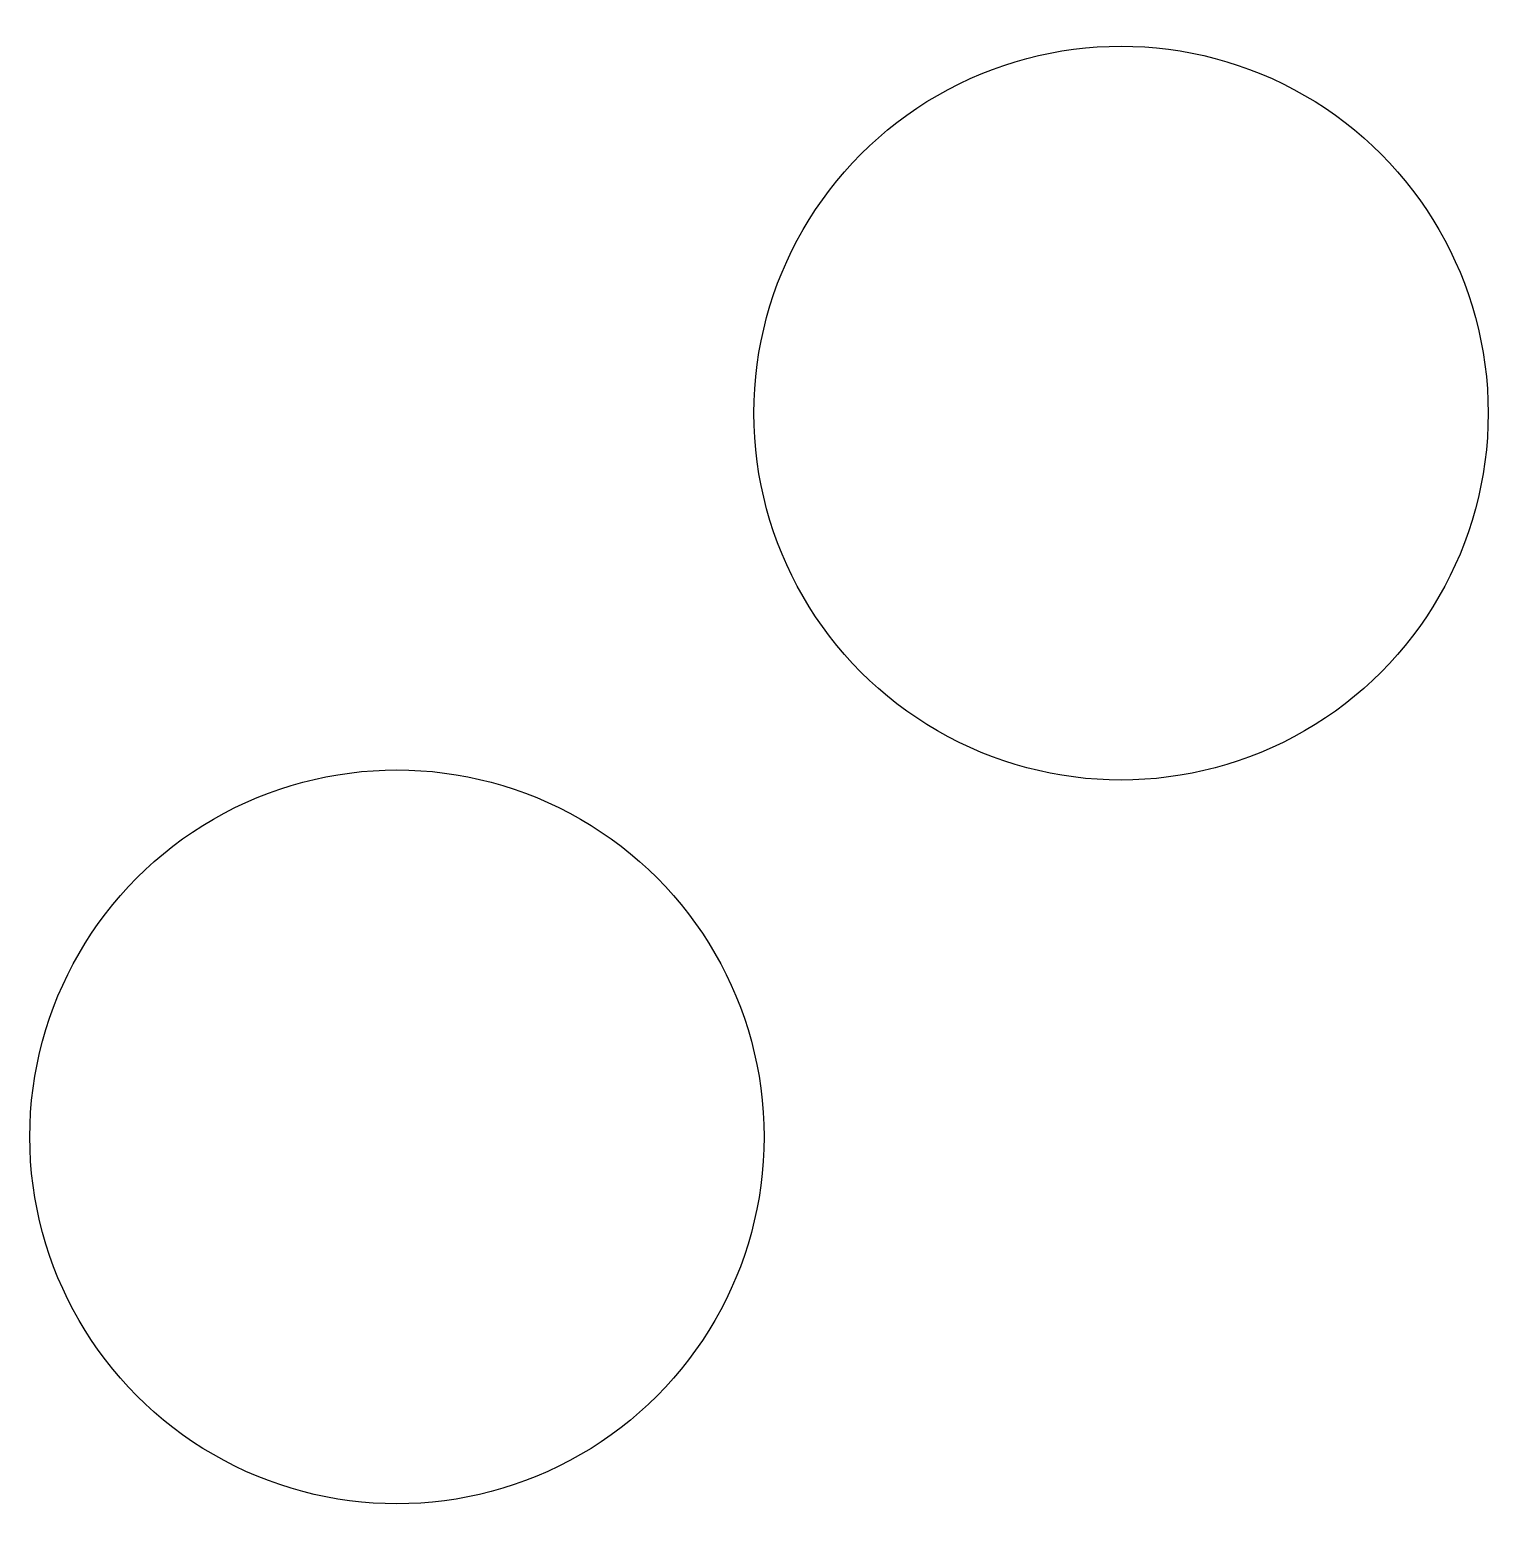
# Model space of a CAD drawing. Extents: x 0.1 to 79, y -0.8 to 79.9.
import ezdxf

# ---------------------------------------------------------------- set-up
doc = ezdxf.new("R2010")
doc.units = 0
doc.layers.add('Layer_1', color=7, linetype='CONTINUOUS')

msp = doc.modelspace()

# ---------------------------------------------------------------- linework, layer by layer
at = {"layer": 'Layer_1', "color": 1}
for p, q in [((79.039879, 59.176723), (79.039879, 59.176723)), ((39.863133, 19.999784), (39.863133, 19.999784))]:
    msp.add_line(p, q, dxfattribs=at)
for points in [[(49.245181, 76.378608), (55.390854, 79.926803), (62.962637, 79.926803), (69.108315, 76.378608)], [(39.313615, 59.176723), (39.313615, 66.273086), (43.099506, 72.830413), (49.245181, 76.378608)], [(69.108315, 76.378608), (75.253985, 72.830413), (79.039879, 66.273086), (79.039879, 59.176723)], [(49.245181, 41.974864), (43.099506, 45.523059), (39.313615, 52.080413), (39.313615, 59.176723)], [(79.039879, 59.176723), (79.039879, 52.080413), (75.253985, 45.523059), (69.108315, 41.974864)], [(69.108315, 41.974864), (62.962637, 38.426696), (55.390854, 38.426696), (49.245181, 41.974864)], [(10.068435, 37.201667), (16.214109, 40.749851), (23.785891, 40.749851), (29.931569, 37.201667)], [(0.136869, 19.999784), (0.136869, 27.096147), (3.92276, 33.65348), (10.068435, 37.201667)], [(29.931569, 37.201667), (36.077239, 33.65348), (39.863133, 27.096147), (39.863133, 19.999784)], [(10.068435, 2.797925), (3.92276, 6.34612), (0.136869, 12.903474), (0.136869, 19.999784)], [(39.863133, 19.999784), (39.863133, 12.903474), (36.077239, 6.34612), (29.931569, 2.797925)], [(29.931569, 2.797925), (23.785891, -0.750243), (16.214109, -0.750243), (10.068435, 2.797925)]]:
    msp.add_open_spline(points, degree=3, dxfattribs=at)

doc.saveas('drawing.dxf')
